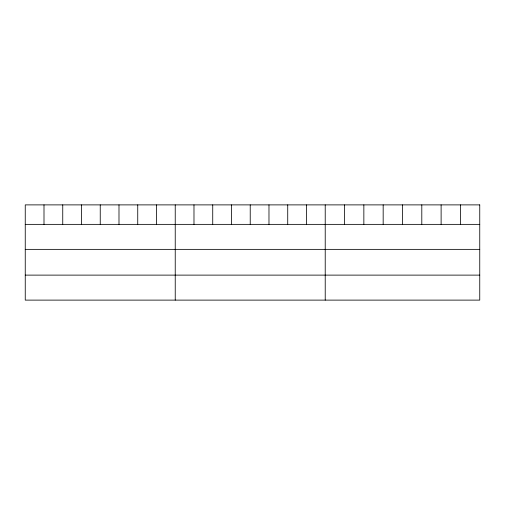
<?xml version="1.0" encoding="UTF-8"?>
<svg xmlns="http://www.w3.org/2000/svg" width="505" height="505" viewBox="0 0 505 505"><rect width="100%" height="100%" fill="white"/><g stroke="black" fill="none" stroke-linecap="round" stroke-linejoin="round"><path stroke-width="0.76" d="M25.25 224.365L479.75 224.365M25.25 249.363L479.75 249.363M25.25 275.118L479.75 275.118M460.434 204.885L460.434 224.365M441.117 204.885L441.117 224.365M421.801 204.885L421.801 224.365M402.485 204.885L402.485 224.365M383.169 204.885L383.169 224.365M363.852 204.885L363.852 224.365M344.536 204.885L344.536 224.365M325.22 204.885L325.22 300.115M306.472 204.885L306.472 224.365M287.724 204.885L287.724 224.365M268.976 204.885L268.976 224.365M250.227 204.885L250.227 224.365M231.479 204.885L231.479 224.365M212.731 204.885L212.731 224.365M193.983 204.885L193.983 224.365M175.235 204.885L175.235 300.115M156.487 204.885L156.487 224.365M137.739 204.885L137.739 224.365M118.991 204.885L118.991 224.365M100.243 204.885L100.243 224.365M81.494 204.885L81.494 224.365M62.746 204.885L62.746 224.365M43.998 204.885L43.998 224.365M479.75 204.885L25.25 204.885L25.25 300.115L479.75 300.115L479.75 204.885"/></g></svg>
